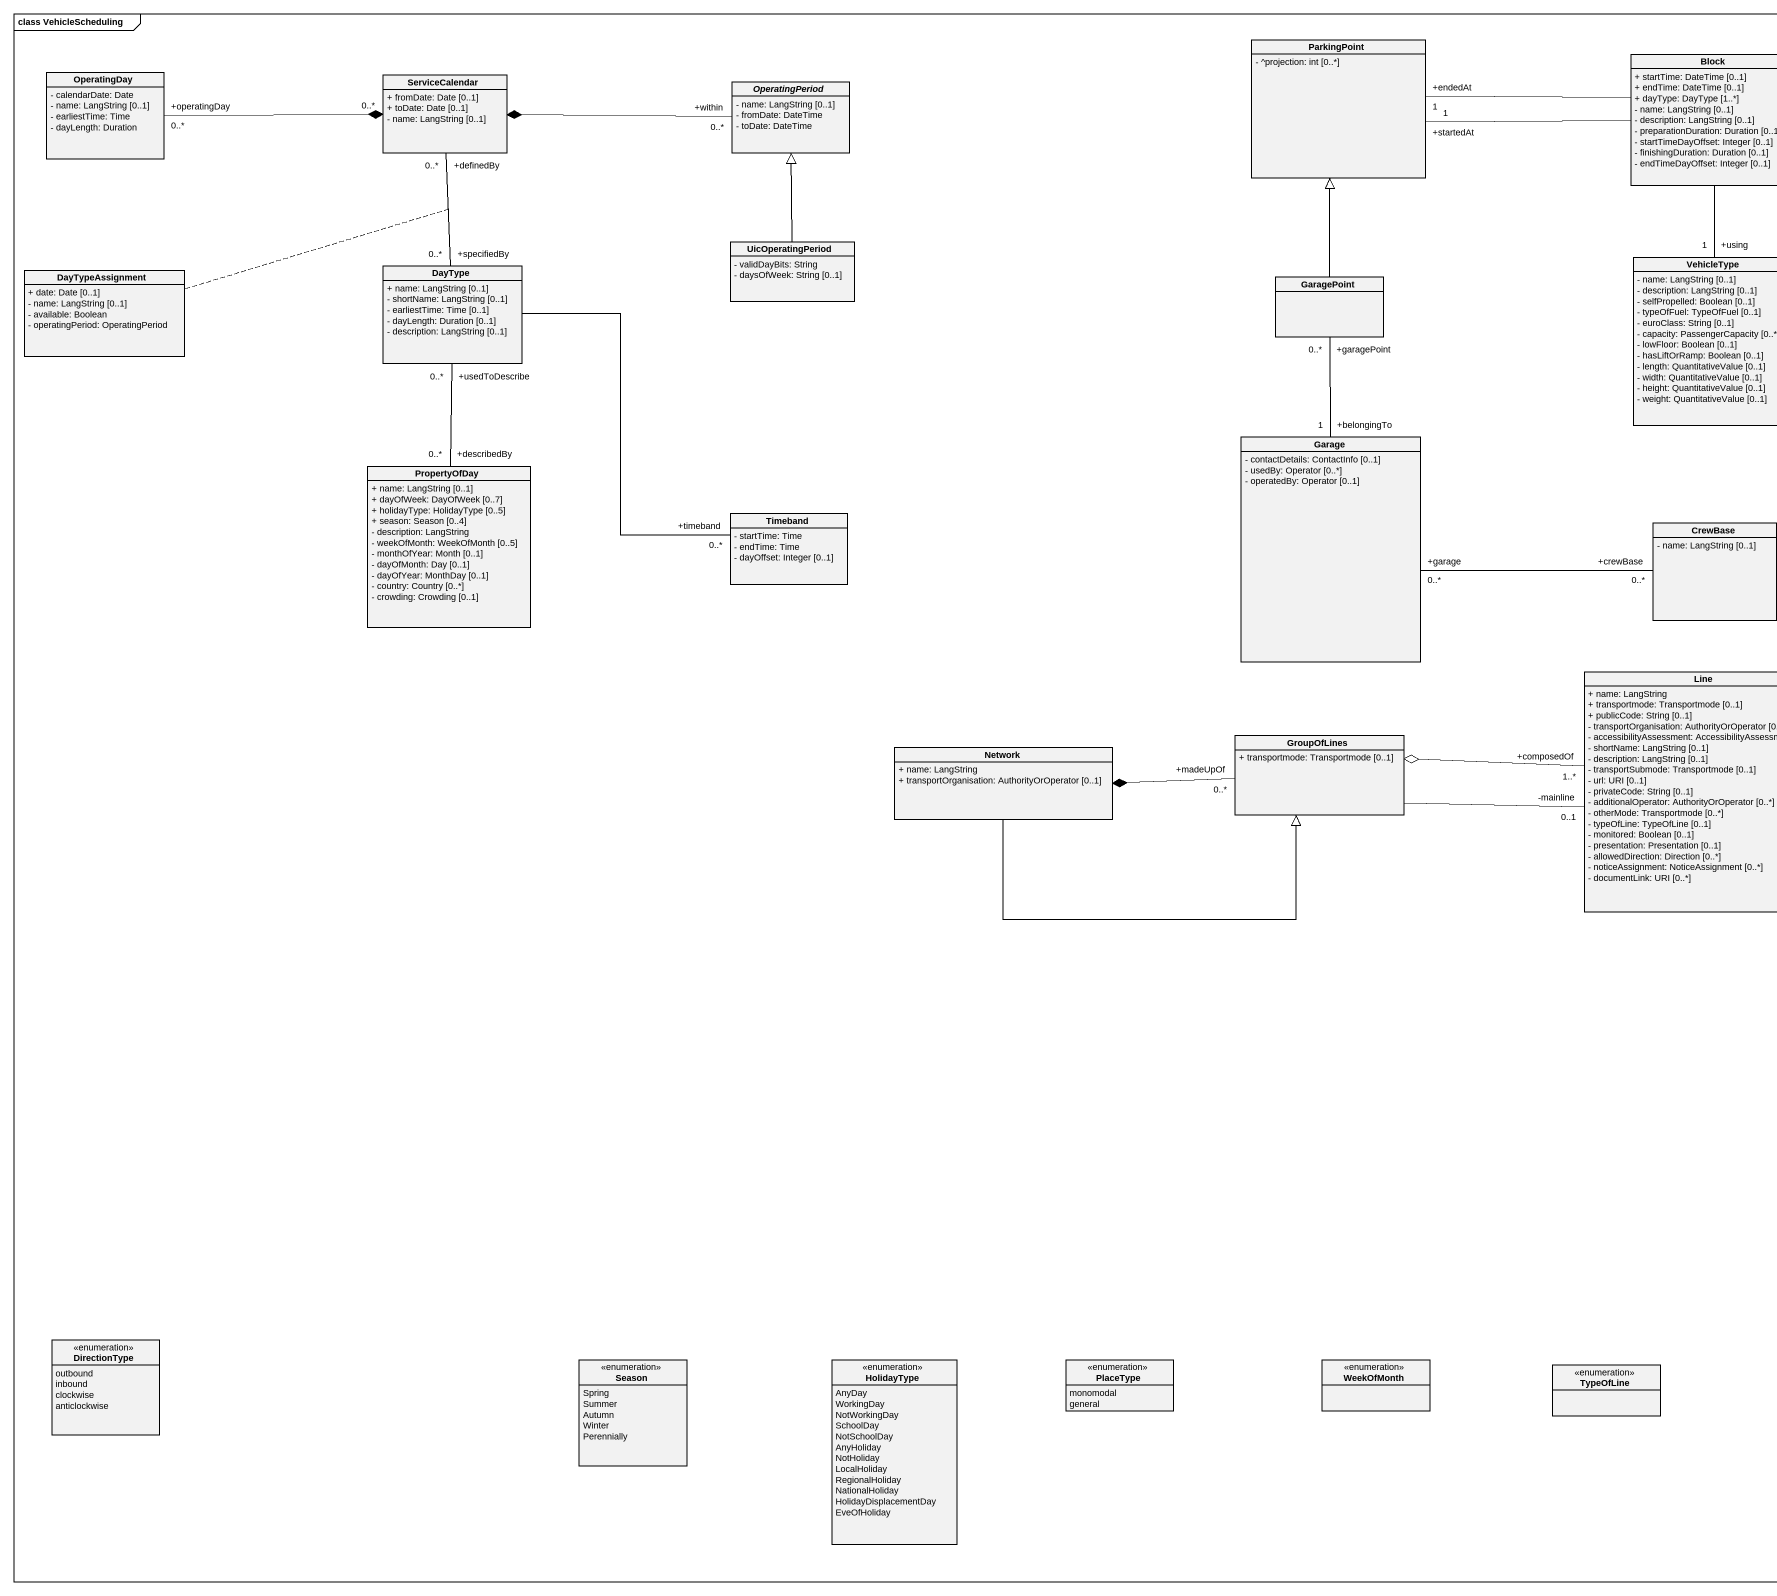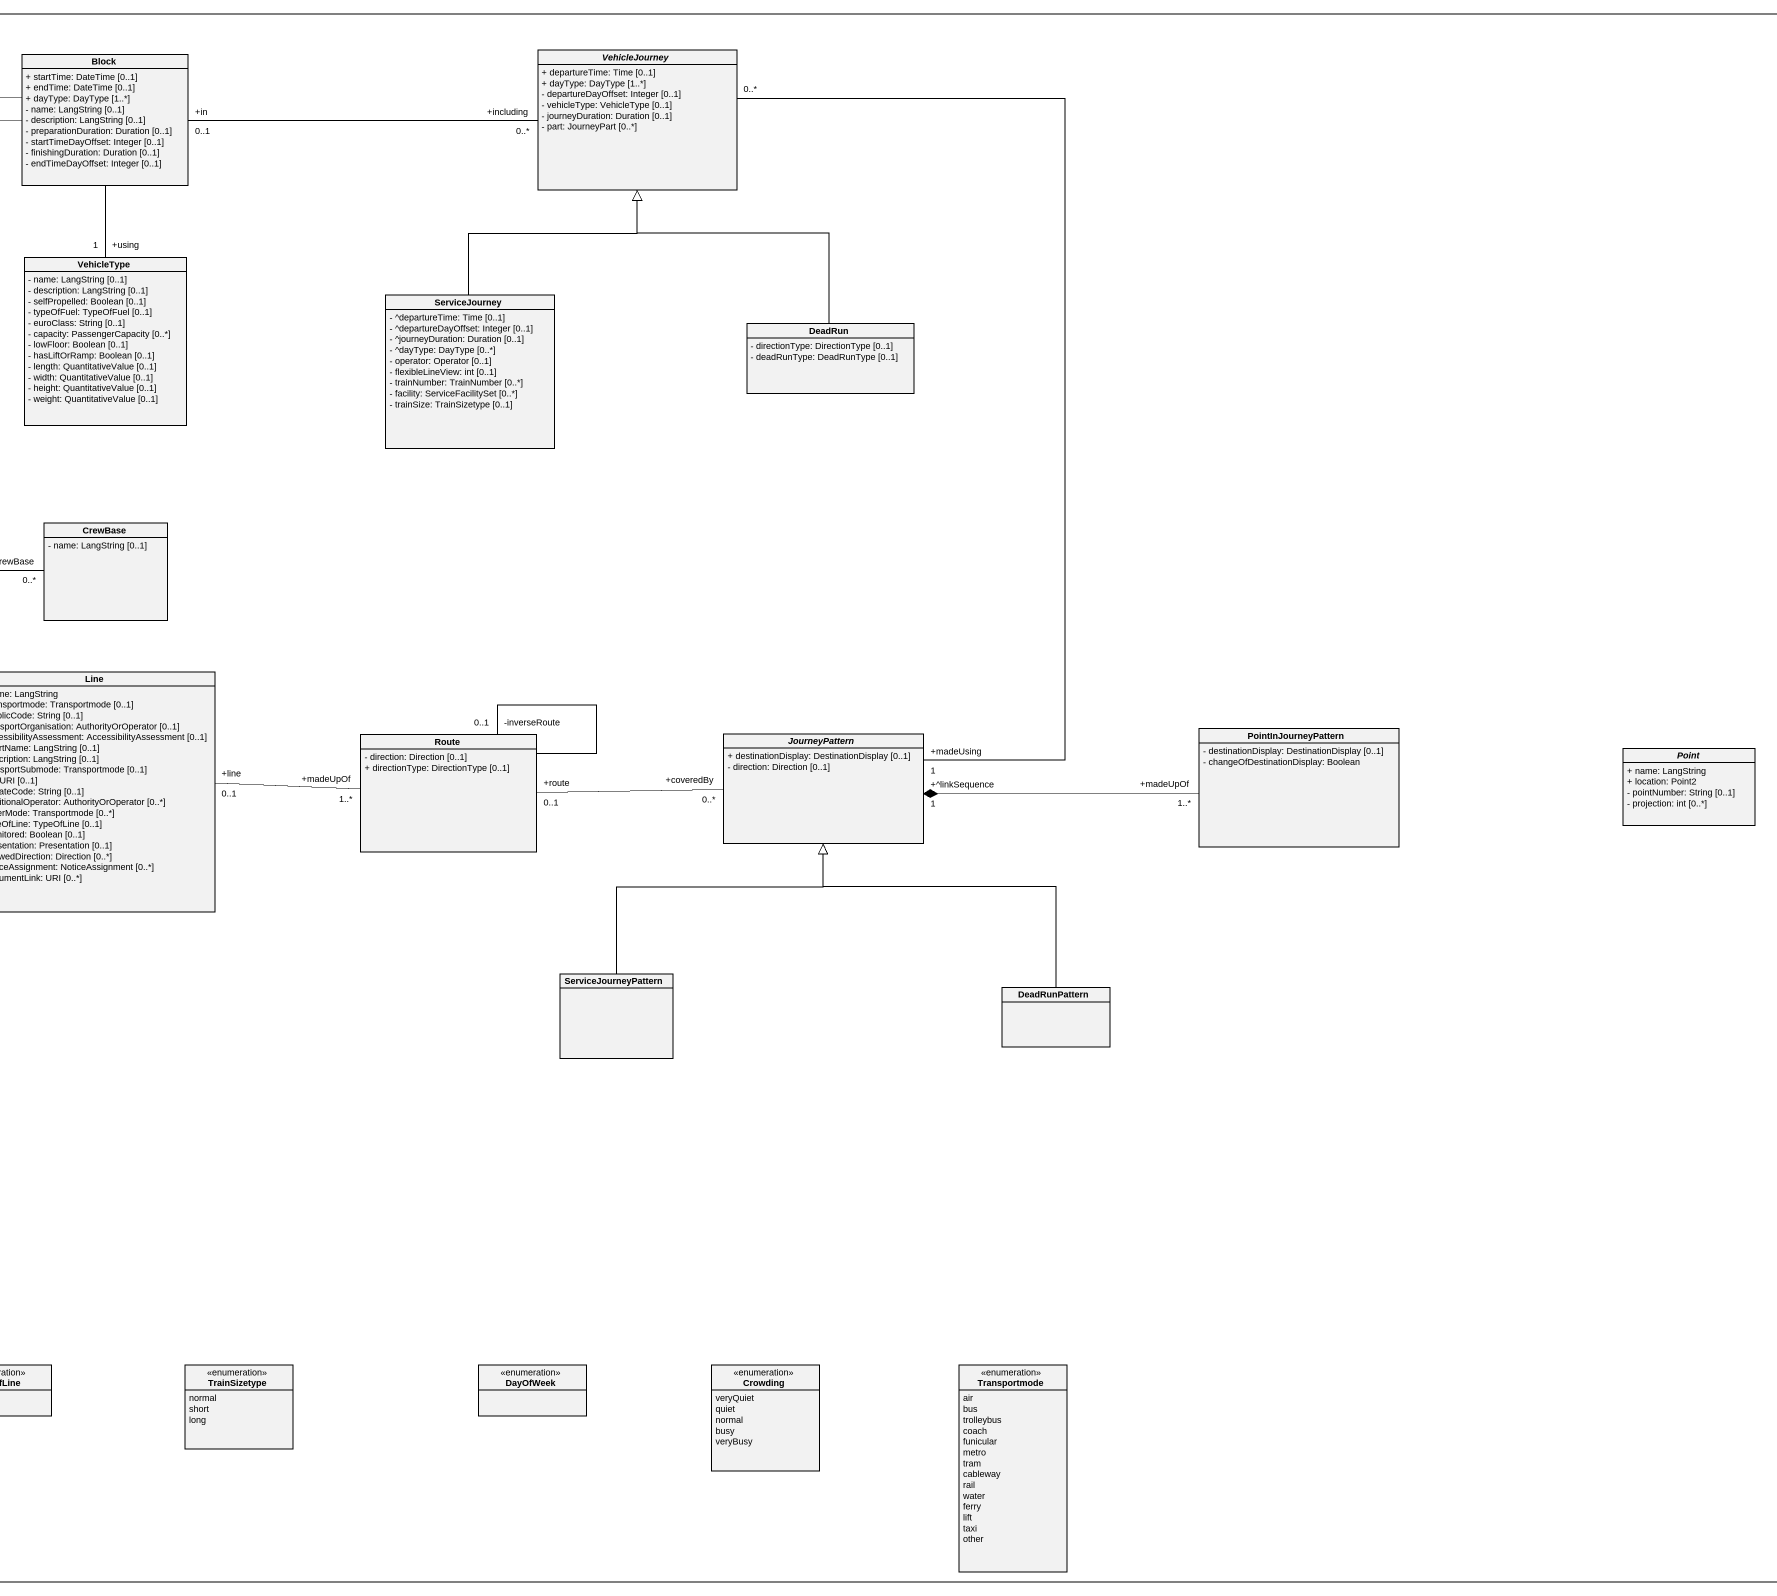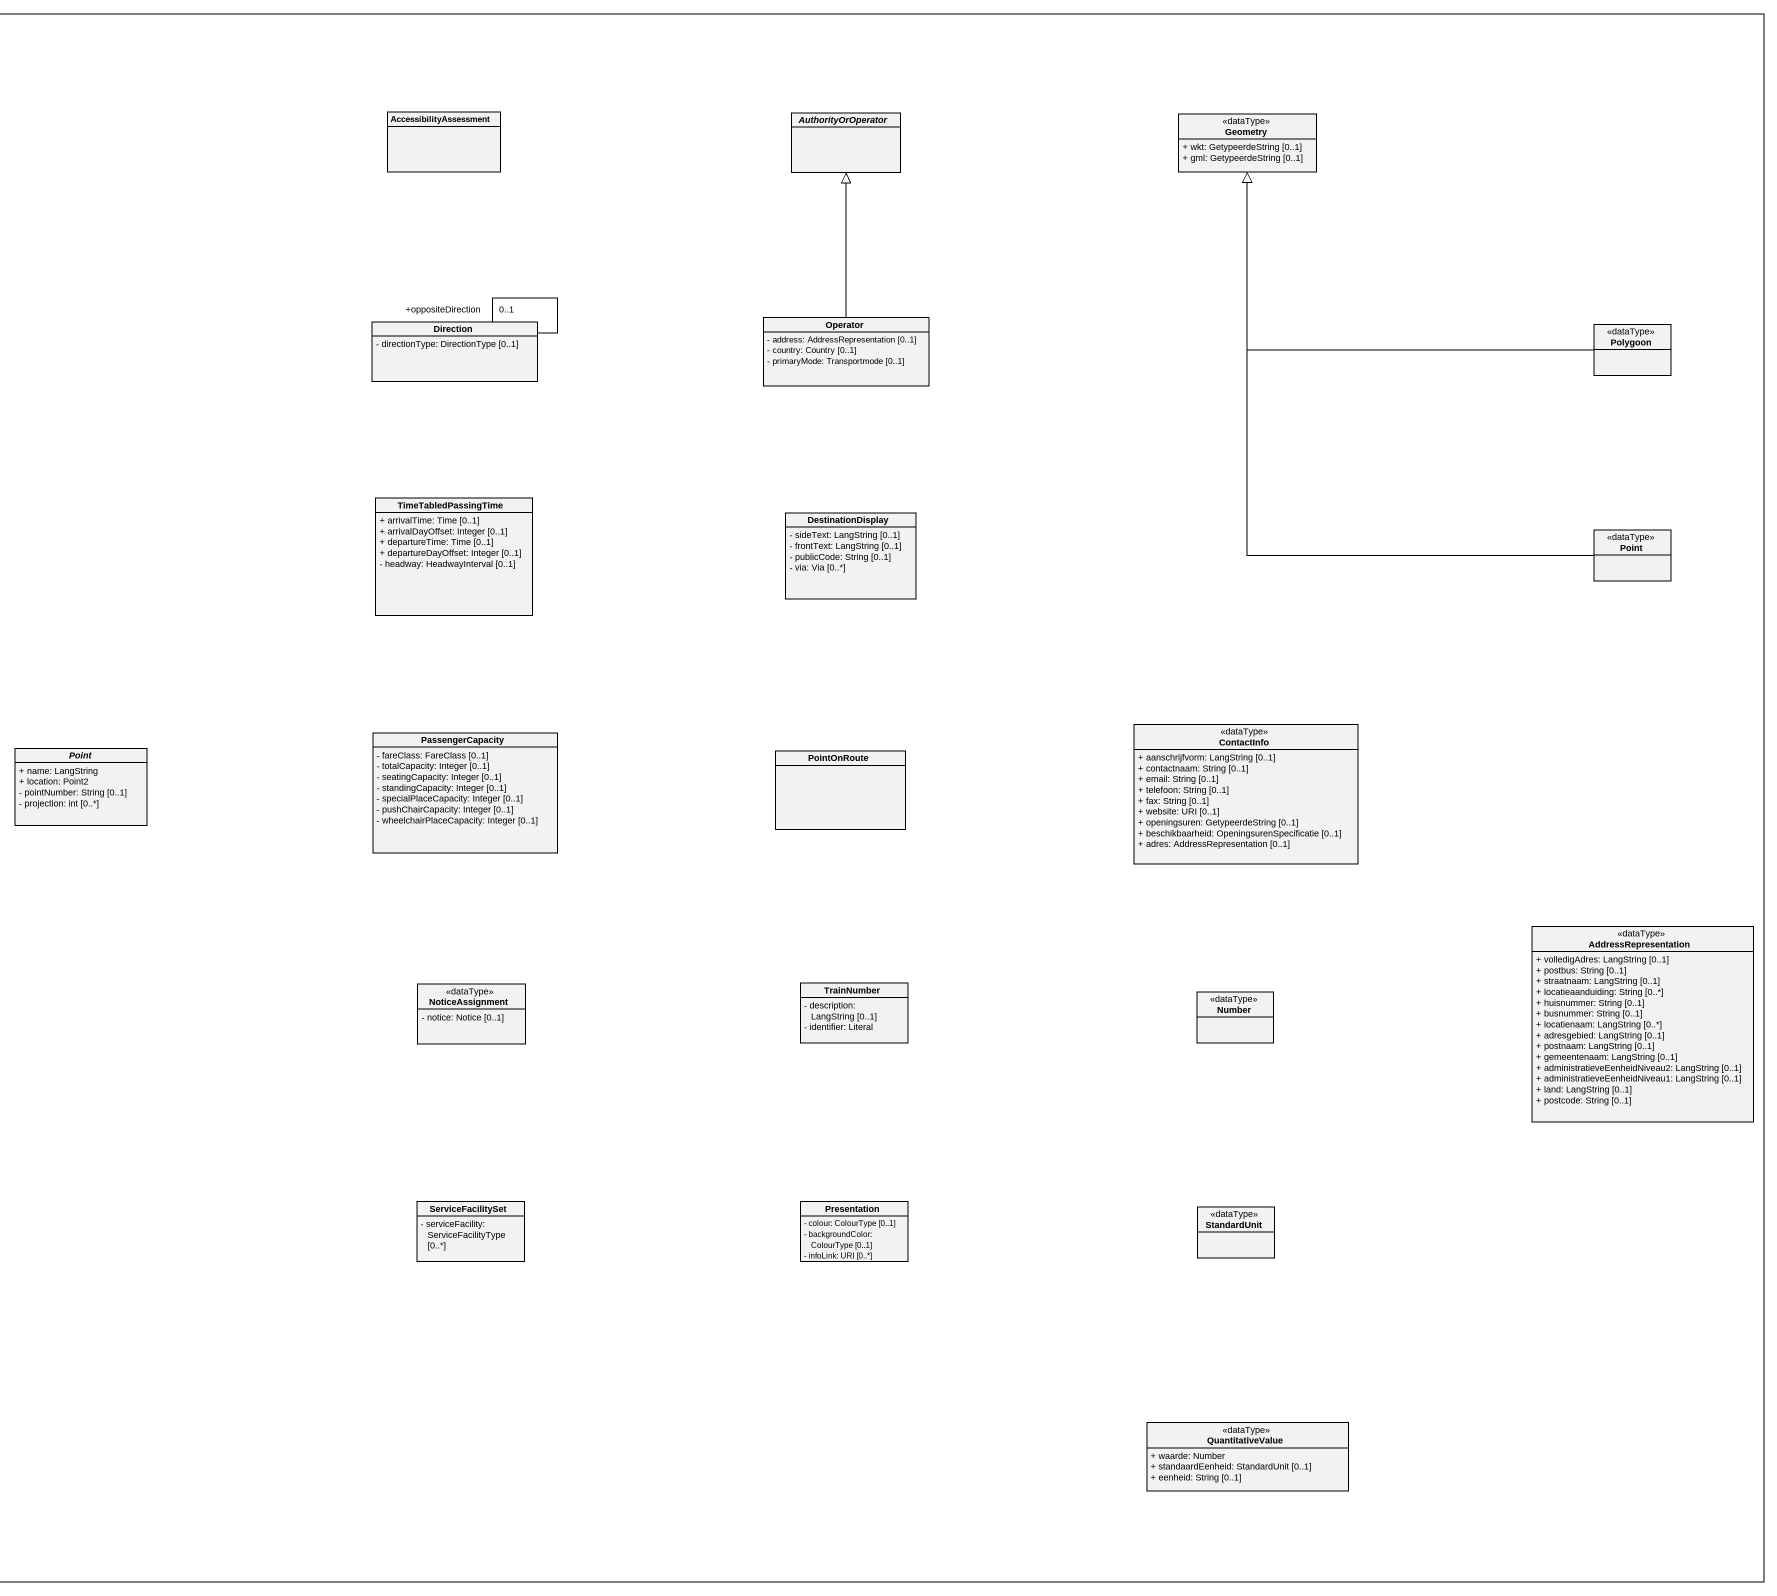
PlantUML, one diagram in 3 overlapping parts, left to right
@startuml
mainframe class VehicleScheduling
hide circle
hide empty members
skinparam classAttributeIconSize 0
class ParkingPoint {
  - ^projection: int [0..*]
}
class Block {
  + startTime: DateTime [0..1]
  + endTime: DateTime [0..1]
  + dayType: DayType [1..*]
  - name: LangString [0..1]
  - description: LangString [0..1]
  - preparationDuration: Duration [0..1]
  - startTimeDayOffset: Integer [0..1]
  - finishingDuration: Duration [0..1]
  - endTimeDayOffset: Integer [0..1]
}
abstract class VehicleJourney {
  + departureTime: Time [0..1]
  + dayType: DayType [1..*]
  - departureDayOffset: Integer [0..1]
  - vehicleType: VehicleType [0..1]
  - journeyDuration: Duration [0..1]
  - part: JourneyPart [0..*]
}
class OperatingDay {
  - calendarDate: Date
  - name: LangString [0..1]
  - earliestTime: Time
  - dayLength: Duration
}
class ServiceCalendar {
  + fromDate: Date [0..1]
  + toDate: Date [0..1]
  - name: LangString [0..1]
}
abstract class OperatingPeriod {
  - name: LangString [0..1]
  - fromDate: DateTime
  - toDate: DateTime
}
class AccessibilityAssessment
abstract class AuthorityOrOperator
class Geometry <<dataType>> {
  + wkt: GetypeerdeString [0..1]
  + gml: GetypeerdeString [0..1]
}
class UicOperatingPeriod {
  - validDayBits: String
  - daysOfWeek: String [0..1]
}
class DayTypeAssignment {
  + date: Date [0..1]
  - name: LangString [0..1]
  - available: Boolean
  - operatingPeriod: OperatingPeriod
}
class DayType {
  + name: LangString [0..1]
  - shortName: LangString [0..1]
  - earliestTime: Time [0..1]
  - dayLength: Duration [0..1]
  - description: LangString [0..1]
}
class GaragePoint
class VehicleType {
  - name: LangString [0..1]
  - description: LangString [0..1]
  - selfPropelled: Boolean [0..1]
  - typeOfFuel: TypeOfFuel [0..1]
  - euroClass: String [0..1]
  - capacity: PassengerCapacity [0..*]
  - lowFloor: Boolean [0..1]
  - hasLiftOrRamp: Boolean [0..1]
  - length: QuantitativeValue [0..1]
  - width: QuantitativeValue [0..1]
  - height: QuantitativeValue [0..1]
  - weight: QuantitativeValue [0..1]
}
class ServiceJourney {
  - ^departureTime: Time [0..1]
  - ^departureDayOffset: Integer [0..1]
  - ^journeyDuration: Duration [0..1]
  - ^dayType: DayType [0..*]
  - operator: Operator [0..1]
  - flexibleLineView: int [0..1]
  - trainNumber: TrainNumber [0..*]
  - facility: ServiceFacilitySet [0..*]
  - trainSize: TrainSizetype [0..1]
}
class DeadRun {
  - directionType: DirectionType [0..1]
  - deadRunType: DeadRunType [0..1]
}
class Direction {
  - directionType: DirectionType [0..1]
}
class Operator {
  - address: AddressRepresentation [0..1]
  - country: Country [0..1]
  - primaryMode: Transportmode [0..1]
}
class Polygoon <<dataType>>
class Garage {
  - contactDetails: ContactInfo [0..1]
  - usedBy: Operator [0..*]
  - operatedBy: Operator [0..1]
}
class PropertyOfDay {
  + name: LangString [0..1]
  + dayOfWeek: DayOfWeek [0..7]
  + holidayType: HolidayType [0..5]
  + season: Season [0..4]
  - description: LangString
  - weekOfMonth: WeekOfMonth [0..5]
  - monthOfYear: Month [0..1]
  - dayOfMonth: Day [0..1]
  - dayOfYear: MonthDay [0..1]
  - country: Country [0..*]
  - crowding: Crowding [0..1]
}
class Timeband {
  - startTime: Time
  - endTime: Time
  - dayOffset: Integer [0..1]
}
class CrewBase {
  - name: LangString [0..1]
}
class TimeTabledPassingTime {
  + arrivalTime: Time [0..1]
  + arrivalDayOffset: Integer [0..1]
  + departureTime: Time [0..1]
  + departureDayOffset: Integer [0..1]
  - headway: HeadwayInterval [0..1]
}
class DestinationDisplay {
  - sideText: LangString [0..1]
  - frontText: LangString [0..1]
  - publicCode: String [0..1]
  - via: Via [0..*]
}
class Point <<dataType>>
class Line {
  + name: LangString
  + transportmode: Transportmode [0..1]
  + publicCode: String [0..1]
  - transportOrganisation: AuthorityOrOperator [0..1]
  - accessibilityAssessment: AccessibilityAssessment [0..1]
  - shortName: LangString [0..1]
  - description: LangString [0..1]
  - transportSubmode: Transportmode [0..1]
  - url: URI [0..1]
  - privateCode: String [0..1]
  - additionalOperator: AuthorityOrOperator [0..*]
  - otherMode: Transportmode [0..*]
  - typeOfLine: TypeOfLine [0..1]
  - monitored: Boolean [0..1]
  - presentation: Presentation [0..1]
  - allowedDirection: Direction [0..*]
  - noticeAssignment: NoticeAssignment [0..*]
  - documentLink: URI [0..*]
}
class "Network" as Network_ {
  + name: LangString
  + transportOrganisation: AuthorityOrOperator [0..1]
}
class GroupOfLines {
  + transportmode: Transportmode [0..1]
}
class Route {
  - direction: Direction [0..1]
  + directionType: DirectionType [0..1]
}
abstract class JourneyPattern {
  + destinationDisplay: DestinationDisplay [0..1]
  - direction: Direction [0..1]
}
class PointInJourneyPattern {
  - destinationDisplay: DestinationDisplay [0..1]
  - changeOfDestinationDisplay: Boolean
}
abstract class "Point" as Point_2 {
  + name: LangString
  + location: Point2
  - pointNumber: String [0..1]
  - projection: int [0..*]
}
class PassengerCapacity {
  - fareClass: FareClass [0..1]
  - totalCapacity: Integer [0..1]
  - seatingCapacity: Integer [0..1]
  - standingCapacity: Integer [0..1]
  - specialPlaceCapacity: Integer [0..1]
  - pushChairCapacity: Integer [0..1]
  - wheelchairPlaceCapacity: Integer [0..1]
}
class PointOnRoute
class ContactInfo <<dataType>> {
  + aanschrijfvorm: LangString [0..1]
  + contactnaam: String [0..1]
  + email: String [0..1]
  + telefoon: String [0..1]
  + fax: String [0..1]
  + website: URI [0..1]
  + openingsuren: GetypeerdeString [0..1]
  + beschikbaarheid: OpeningsurenSpecificatie [0..1]
  + adres: AddressRepresentation [0..1]
}
class AddressRepresentation <<dataType>> {
  + volledigAdres: LangString [0..1]
  + postbus: String [0..1]
  + straatnaam: LangString [0..1]
  + locatieaanduiding: String [0..*]
  + huisnummer: String [0..1]
  + busnummer: String [0..1]
  + locatienaam: LangString [0..*]
  + adresgebied: LangString [0..1]
  + postnaam: LangString [0..1]
  + gemeentenaam: LangString [0..1]
  + administratieveEenheidNiveau2: LangString [0..1]
  + administratieveEenheidNiveau1: LangString [0..1]
  + land: LangString [0..1]
  + postcode: String [0..1]
}
class ServiceJourneyPattern
class DeadRunPattern
class NoticeAssignment <<dataType>> {
  - notice: Notice [0..1]
}
class TrainNumber {
  - description: LangString [0..1]
  - identifier: Literal
}
class Number <<dataType>>
class ServiceFacilitySet {
  - serviceFacility: ServiceFacilityType [0..*]
}
class Presentation {
  - colour: ColourType [0..1]
  - backgroundColor: ColourType [0..1]
  - infoLink: URI [0..*]
}
class StandardUnit <<dataType>>
enum DirectionType {
  outbound
  inbound
  clockwise
  anticlockwise
}
enum Season {
  Spring
  Summer
  Autumn
  Winter
  Perennially
}
enum HolidayType {
  AnyDay
  WorkingDay
  NotWorkingDay
  SchoolDay
  NotSchoolDay
  AnyHoliday
  NotHoliday
  LocalHoliday
  RegionalHoliday
  NationalHoliday
  HolidayDisplacementDay
  EveOfHoliday
}
enum PlaceType {
  monomodal
  general
}
enum WeekOfMonth
enum TypeOfLine
enum TrainSizetype {
  normal
  short
  long
}
enum DayOfWeek
enum Crowding {
  veryQuiet
  quiet
  normal
  busy
  veryBusy
}
enum Transportmode {
  air
  bus
  trolleybus
  coach
  funicular
  metro
  tram
  cableway
  rail
  water
  ferry
  lift
  taxi
  other
}
class QuantitativeValue <<dataType>> {
  + waarde: Number
  + standaardEenheid: StandardUnit [0..1]
  + eenheid: String [0..1]
}
Block -left- "+endedAt\n1" ParkingPoint
Block -left- "+startedAt\n1" ParkingPoint
Block -- "+using\n1" VehicleType
VehicleJourney "+including\n0..*" -left- "+in\n0..1" Block
VehicleJourney "0..*" -- "+madeUsing\n1" JourneyPattern
OperatingDay "+operatingDay\n0..*" -right-* "0..*" ServiceCalendar
OperatingPeriod "+within\n0..*" -left-* ServiceCalendar
UicOperatingPeriod -up-|> OperatingPeriod
DayType "+specifiedBy\n0..*" -up- "+definedBy\n0..*" ServiceCalendar
(DayType, ServiceCalendar) .. DayTypeAssignment
DayType "+usedToDescribe\n0..*" -- "+describedBy\n0..*" PropertyOfDay
DayType -- "+timeband\n0..*" Timeband
GaragePoint -up-|> ParkingPoint
GaragePoint "+garagePoint\n0..*" -- "+belongingTo\n1" Garage
ServiceJourney -up-|> VehicleJourney
DeadRun -up-|> VehicleJourney
Direction -- "+oppositeDirection\n0..1" Direction
Operator -up-|> AuthorityOrOperator
Polygoon -left-|> Geometry
Garage "+garage\n0..*" -right- "+crewBase\n0..*" CrewBase
Point -up-|> Geometry
Line "+composedOf\n1..*" -left-o GroupOfLines
Line "+line\n0..1" -right- "+madeUpOf\n1..*" Route
Network_ -right-|> GroupOfLines
GroupOfLines -right- "-mainline\n0..1" Line
GroupOfLines "+madeUpOf\n0..*" -left-* Network_
Route -- "-inverseRoute\n0..1" Route
Route "+route\n0..1" -right- "+coveredBy\n0..*" JourneyPattern
PointInJourneyPattern "+madeUpOf\n1..*" -left-* "+^linkSequence\n1" JourneyPattern
ServiceJourneyPattern -up-|> JourneyPattern
DeadRunPattern -up-|> JourneyPattern
@enduml
